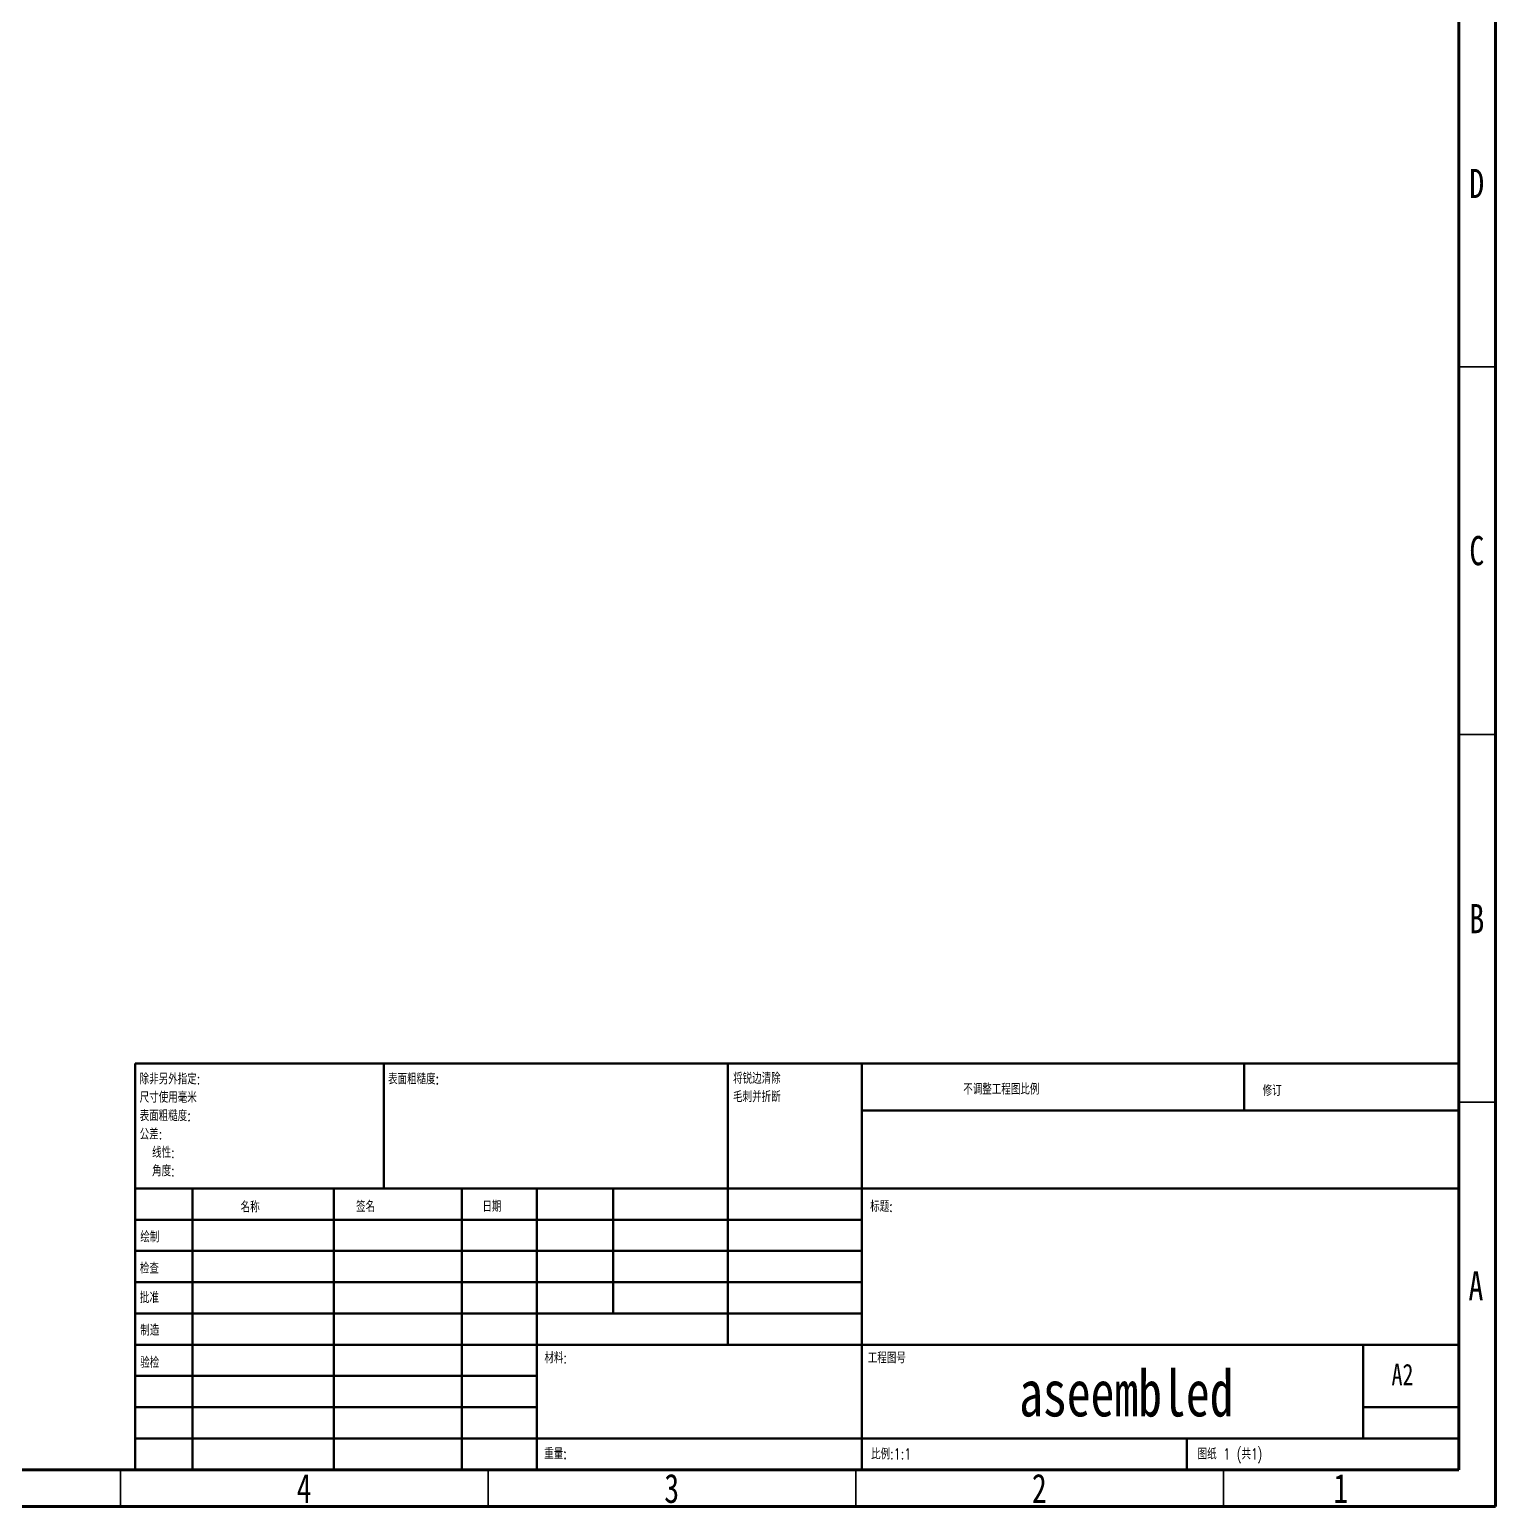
# Model space of a CAD drawing. Header units: millimetres. Extents: x 15 to 589, y 5 to 415.
# Drawn here: x 389.6 to 589, y 5 to 205.9 of the extents above; entities that cross this region are included whole.
import ezdxf

# ---------------------------------------------------------------- set-up
doc = ezdxf.new("R2010")
doc.units = ezdxf.units.MM
doc.styles.add('SLDTEXTSTYLE0', font='TXT', dxfattribs={"width": 0.75})
doc.styles.add('SLDTEXTSTYLE1', font='TXT', dxfattribs={"width": 0.75, "bigfont": 'bigfont'})
doc.styles.add('SLDTEXTSTYLE2', font='TXT', dxfattribs={"width": 0.694444, "bigfont": 'bigfont'})

# ---------------------------------------------------------------- blocks, each defined once
blk = doc.blocks.new('SW_NOTE_0')
at = {"color": 0, "linetype": 'Continuous', "lineweight": 0, "char_height": 1.5, "attachment_point": 1, "style": 'SLDTEXTSTYLE1'}
for s, insert in [('\\M+18F9C\\M+194F1另\\M+18A4F\\M+18E77\\M+192E8:', (0, 1.93)), ('\\M+18EDA\\M+190A1\\M+18E67\\M+19770\\M+19F7C\\M+195C4', (0, -0.57)), ('\\M+1955C\\M+196CA\\M+19165糙\\M+19378:', (0, -3.07)), ('\\M+18CF6\\M+18DB7:', (0, -5.57)), ('线\\M+190AB:', (1.69, -8.07)), ('\\M+18A70\\M+19378:', (1.69, -10.57))]:
    blk.add_mtext(s, dxfattribs=dict(at, insert=insert))
blk = doc.blocks.new('SW_NOTE_1')
at = {"color": 0, "linetype": 'Continuous', "lineweight": 0, "char_height": 1.5, "attachment_point": 1, "style": 'SLDTEXTSTYLE1'}
for s, insert in [('\\M+18FAB锐边\\M+190B4\\M+18F9C', (0, 1.93)), ('\\M+196D1\\M+18E68\\M+19BF3\\M+190DC\\M+19266', (0, -0.57))]:
    blk.add_mtext(s, dxfattribs=dict(at, insert=insert))

msp = doc.modelspace()

# ---------------------------------------------------------------- linework, layer by layer
at = {"color": 7, "linetype": 'Continuous', "lineweight": 70}
for p, q in [((589, 415), (589, 5)), ((584, 410), (584, 10)), ((584, 10), (20, 10)), ((589, 5), (15, 5))]:
    msp.add_line(p, q, dxfattribs=at)
at = {"color": 7, "linetype": 'Continuous', "lineweight": 35}
for p, q in [((584, 160), (589, 160)), ((584, 110), (589, 110)), ((584, 60), (589, 60)), ((402, 10), (402, 5)), ((452, 10), (452, 5)), ((502, 10), (502, 5)), ((552, 10), (552, 5))]:
    msp.add_line(p, q, dxfattribs=at)
at = {"color": 7, "linetype": 'Continuous', "lineweight": 50}
for p, q in [((404, 65.25), (584, 65.25)), ((404, 65.25), (404, 10)), ((437.8, 48.25), (437.8, 65.25)), ((484.6, 65.25), (484.6, 27)), ((502.8, 65.25), (502.8, 10)), ((554.8, 58.875), (554.8, 65.25)), ((584, 58.875), (502.8, 58.875)), ((584, 48.25), (404, 48.25)), ((411.8, 48.25), (411.8, 10)), ((430.991, 48.25), (430.991, 10)), ((448.399, 48.25), (448.399, 10)), ((458.6, 10), (458.6, 48.25)), ((469, 31.25), (469, 48.25)), ((502.8, 44), (404, 44)), ((502.8, 39.75), (404, 39.75)), ((502.8, 35.5), (404, 35.5)), ((502.8, 31.25), (404, 31.25)), ((458.6, 27), (404, 27)), ((458.6, 27), (584, 27)), ((571, 14.25), (571, 27)), ((458.6, 22.75), (404, 22.75)), ((458.6, 18.5), (404, 18.5)), ((584, 18.5), (571, 18.5)), ((404, 14.25), (584, 14.25)), ((547, 10), (547, 14.25))]:
    msp.add_line(p, q, dxfattribs=at)

# ---------------------------------------------------------------- block references
at = {"color": 7, "linetype": 'Continuous', "lineweight": 0}
for name, p in [('SW_NOTE_0', (404.594, 61.987)), ('SW_NOTE_1', (485.309, 62.069))]:
    msp.add_blockref(name, p, dxfattribs=at)

# ---------------------------------------------------------------- texts
for s, insert, char_height, attachment_point, style in [('D', (586.453, 186.946), 3.969, 2, 'SLDTEXTSTYLE0'), ('C', (586.459, 137.003), 3.969, 2, 'SLDTEXTSTYLE0'), ('B', (586.471, 86.946), 3.969, 2, 'SLDTEXTSTYLE0'), ('\\M+1955C\\M+196CA\\M+19165糙\\M+19378:', (438.371, 63.919), 1.5, 1, 'SLDTEXTSTYLE1'), ('\\M+19573调\\M+190AE\\M+18D48\\M+192F6图\\M+194E4\\M+197E1', (516.615, 62.533), 1.5, 1, 'SLDTEXTSTYLE1'), ('\\M+18F43订', (557.328, 62.335), 1.5, 1, 'SLDTEXTSTYLE1'), ('\\M+196BC\\M+18FCC', (418.322, 46.501), 1.5, 1, 'SLDTEXTSTYLE1'), ('签\\M+196BC', (434.034, 46.562), 1.5, 1, 'SLDTEXTSTYLE1'), ('\\M+193FA\\M+18AFA', (451.215, 46.576), 1.5, 1, 'SLDTEXTSTYLE1'), ('标题:', (503.956, 46.576), 1.5, 1, 'SLDTEXTSTYLE1'), ('绘\\M+190A7', (404.685, 42.43), 1.5, 1, 'SLDTEXTSTYLE1'), ('检查', (404.624, 38.154), 1.5, 1, 'SLDTEXTSTYLE1'), ('A', (586.34, 37.003), 3.969, 2, 'SLDTEXTSTYLE0'), ('\\M+194E1\\M+18F79', (404.622, 34.177), 1.5, 1, 'SLDTEXTSTYLE1'), ('\\M+190A7\\M+191A2', (404.682, 29.734), 1.5, 1, 'SLDTEXTSTYLE1'), ('\\M+18DDE\\M+197BF:', (459.646, 25.986), 1.5, 1, 'SLDTEXTSTYLE1'), ('验检', (404.677, 25.35), 1.5, 1, 'SLDTEXTSTYLE1'), ('\\M+18D48\\M+192F6图\\M+18D86', (503.629, 25.986), 1.5, 1, 'SLDTEXTSTYLE1'), ('A2', (574.871, 24.406), 2.9104, 1, 'SLDTEXTSTYLE0'), ('aseembled', (538.789, 23.607), 6.35, 2, 'SLDTEXTSTYLE0'), ('\\M+18F64\\M+197CA:', (459.618, 12.949), 1.4986, 1, 'SLDTEXTSTYLE1'), ('\\M+194E4\\M+197E1:1:1', (504.074, 12.9), 1.5, 1, 'SLDTEXTSTYLE1'), ('图纸 1 (\\M+18BA41)', (548.478, 12.9), 1.5, 1, 'SLDTEXTSTYLE2'), ('4', (426.96, 9.446), 3.969, 2, 'SLDTEXTSTYLE0'), ('3', (476.96, 9.446), 3.969, 2, 'SLDTEXTSTYLE0'), ('2', (526.96, 9.446), 3.969, 2, 'SLDTEXTSTYLE0'), ('1', (567.96, 9.446), 3.969, 2, 'SLDTEXTSTYLE0')]:
    msp.add_mtext(s, dxfattribs=dict(at, insert=insert, char_height=char_height, attachment_point=attachment_point, style=style))

doc.saveas('drawing.dxf')
